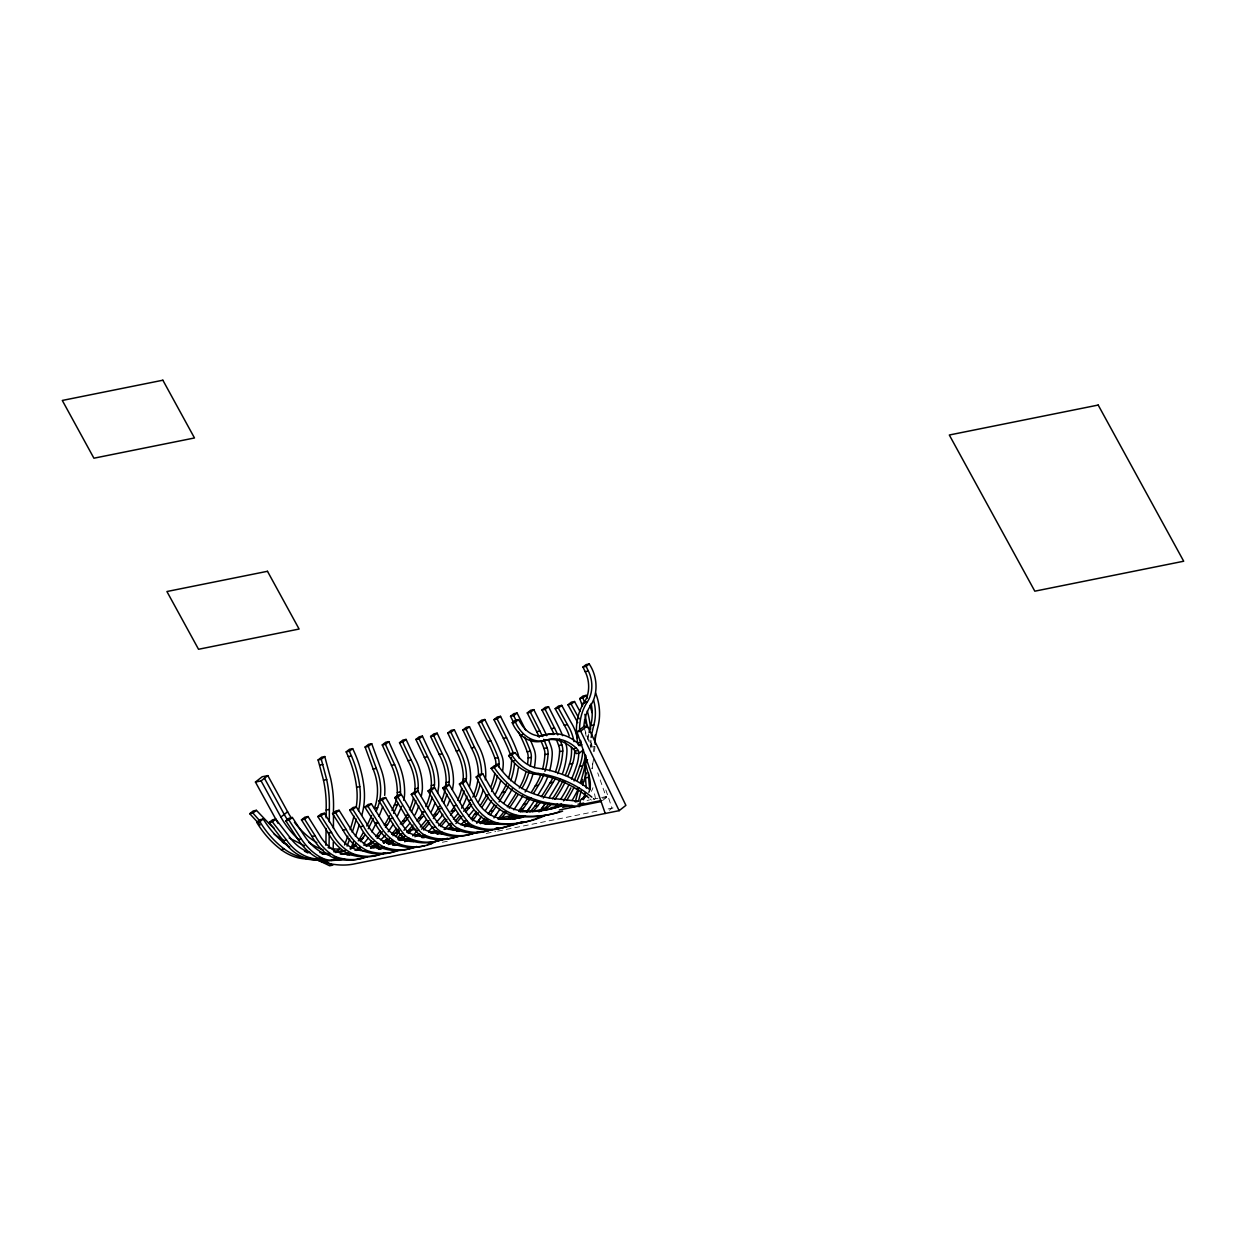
<?xml version="1.0" encoding="UTF-8"?>
<svg xmlns="http://www.w3.org/2000/svg" width="1246" height="1246" viewBox="0 0 1246 1246"><rect width="100%" height="100%" fill="white"/><g stroke="black" fill="none" stroke-linecap="round" stroke-linejoin="round"><path stroke-width="0.75" stroke-dasharray="5 3.75" d="M590.806 745.482L590.947 743.41A82.205 64.574 78.6 0 0 591.071 739.174M591.928 744.843L591.772 747.07L594.949 746.432L594.794 748.675M602.425 800.633L608.032 796.225L605.463 788.905M609.278 810.274L611.973 808.156L608.032 796.225L587.053 800.446M602.597 798.297L606.35 797.549L597.706 772.847M442.377 842.265L448.093 841.128M486.205 833.449L495.737 831.534M497.637 831.16L600.541 810.461M608.157 808.934L615.446 807.455M584.327 728.489L590.744 746.79M592.94 787.69A33.86 19.469 51.8 0 1 591.32 791.366M594.949 746.432A133.774 105.1 78.6 0 1 594.373 752.911M593.517 759.297A133.774 105.1 78.6 0 1 591.757 768.72M587.832 735.561A82.205 64.574 78.6 0 1 587.894 739.812M589.919 739.968A53.189 41.788 78.6 0 1 590.152 742.756M585.324 732.274A53.189 41.788 78.6 0 1 586.165 736.417M593.221 798.297A117.918 92.64 78.6 0 1 594.544 799.449M592.629 768.798A142.698 112.109 78.6 0 1 592.769 761.618M593.47 751.634A142.698 112.109 78.6 0 1 593.953 747.398M595.463 798.733A117.918 92.64 78.6 0 1 594.155 791.039M590.775 748.036A142.698 112.109 78.6 0 1 591.803 741.059M590.043 798.935A117.918 92.64 78.6 0 1 591.367 800.088M587.972 738.099A147.9 116.205 78.6 0 1 588.797 733.832"/><path stroke-width="1.5" d="M326.141 817.797L326.203 806.925A94.353 74.121 78.6 0 0 323.508 780.245L318.104 759.935L321.593 757.194L324.77 756.556L330.704 778.734A99.509 78.171 78.6 0 1 333.461 809.978L333.476 813.046M333.476 814.573L333.445 828.388M329.302 821.737L329.38 806.287A94.353 74.121 78.6 0 0 326.686 779.607L321.281 759.297L324.77 756.556M474.648 832.998A367.679 288.87 78.6 0 1 468.558 834.602L467.312 834.976A67.907 53.344 78.6 0 1 438.576 832.577A17.413 13.675 78.6 0 1 432.362 827.624A137.885 108.324 78.6 0 1 422.005 812.345L411.305 794.356L414.684 791.693L415.058 786.647A43.33 34.047 78.6 0 0 409.233 763.097L399.53 742.725L402.91 740.062L406.087 739.423L414.591 757.615A48.563 38.159 78.6 0 1 422.378 789.107A70.306 55.229 78.6 0 1 421.35 796.007M417.846 791.179L418.235 786.008A43.33 34.047 78.6 0 0 412.41 762.459L402.707 742.086L399.53 742.725M431.023 788.531L431.396 783.36A43.33 34.047 78.6 0 0 425.571 759.811L415.884 739.439L419.263 736.775L422.425 736.137L430.945 754.313A48.563 38.159 78.6 0 1 438.732 785.821A70.306 55.229 78.6 0 1 437.704 792.721M434.184 787.893L434.574 782.722A43.33 34.047 78.6 0 0 428.749 759.172L419.061 738.8L415.884 739.439M441.723 800.789A65.057 51.117 78.6 0 0 445.741 785.572L446.13 780.401A43.33 34.047 78.6 0 0 440.305 756.836L430.602 736.479L433.982 733.816L437.159 733.178L445.663 751.354A48.563 38.159 78.6 0 1 453.451 782.846A70.306 55.229 78.6 0 1 452.423 789.762M448.918 784.933L449.308 779.762A43.33 34.047 78.6 0 0 443.483 756.197L433.779 735.841L430.602 736.479M462.905 782.114L463.294 776.943A43.33 34.047 78.6 0 0 457.469 753.394L447.766 733.022L451.145 730.358L454.323 729.72L462.827 747.912A48.563 38.159 78.6 0 1 470.614 779.404A70.306 55.229 78.6 0 1 469.586 786.304M466.082 781.476L466.471 776.305A43.33 34.047 78.6 0 0 460.646 752.755L450.943 732.383L447.766 733.022M478.417 776.102L478.433 773.906A43.33 34.047 78.6 0 0 472.608 750.341L462.905 729.969L466.284 727.321L469.462 726.683L477.966 744.859A48.563 38.159 78.6 0 1 485.753 776.351A70.306 55.229 78.6 0 1 485.317 779.84M326.094 828.497L325.907 845.302M329.24 832.437L329.069 846.19M333.289 842.187L333.165 849.834M589.093 732.414A147.9 116.205 78.6 0 1 589.732 729.595L591.352 722.82A39.405 30.948 78.6 0 0 591.134 703.585M591.149 737.461A147.9 116.205 78.6 0 1 592.894 728.957L594.529 722.182A39.405 30.948 78.6 0 0 593.641 700.221M353.957 816.13L353.49 818.03A145.003 113.916 78.6 0 1 350.142 829.649M578.58 789.419L575.263 801.926L578.44 801.287L581.275 790.556M582.692 785.198L584.639 778.579A128.603 101.035 78.6 0 0 586.305 772.816M583.362 799.761L585.231 792.674M565.232 775.557A139.879 109.897 78.6 0 0 567.989 768.471L570.029 762.396A38.346 30.122 78.6 0 0 571.447 747.366M567.818 776.305A139.879 109.897 78.6 0 0 571.166 767.832L573.207 761.758A38.346 30.122 78.6 0 0 574.733 750.575M376.276 811.193A185.95 146.078 78.6 0 0 377.647 807.61L378.706 804.402A44.358 34.841 78.6 0 0 376.993 770.199L368.271 746.401L371.713 743.706L380.731 768.33A49.591 38.969 78.6 0 1 384.671 795.384M574.063 780.977A156.326 122.824 78.6 0 0 579.515 766.399L580.714 762.848A47.955 37.676 78.6 0 0 582.739 752.086M577.241 780.339A156.326 122.824 78.6 0 0 582.692 765.76L583.891 762.209A47.955 37.676 78.6 0 0 585.464 755.123M347.821 836.128L344.566 844.975M349.69 839.056L347.073 846.096M353.506 841.58L350.874 848.651M396.789 798.001A24.702 19.406 78.6 0 1 394.873 803.982L393.502 807.097A153.242 120.395 78.6 0 1 391.992 810.585M398.05 803.343L396.68 806.458A153.242 120.395 78.6 0 1 393.596 813.358M385.45 827.437L388.394 823.232A153.242 120.395 78.6 0 0 390.2 820.008M364.548 835.318L362.57 838.589A36.695 28.829 78.6 0 1 360.312 841.642M583.891 726.216A42.831 33.658 78.6 0 1 590.697 705.283L591.648 703.85A32.536 25.559 78.6 0 0 589.218 663.978L586.041 664.616L582.972 667.031L586.009 673.416A27.287 21.447 78.6 0 1 584.997 701.202L582.458 705.298A48.08 37.769 78.6 0 0 577.381 741.059L577.801 742.959A14.5 11.385 78.6 0 0 578.191 744.501M582.972 667.031L586.15 666.392L589.187 672.778A27.287 21.447 78.6 0 1 588.174 700.564L585.636 704.66A48.08 37.769 78.6 0 0 579.577 729.019M363.583 836.923L362.57 838.589L359.393 839.228A36.695 28.829 78.6 0 1 358.303 840.801M498.322 798.624A363.318 285.443 78.6 0 0 501.967 792.565L502.73 791.366A62.674 49.248 78.6 0 0 506.468 783.983M499.039 801.894A363.318 285.443 78.6 0 0 505.144 791.926L505.907 790.727A62.674 49.248 78.6 0 0 508.508 785.899M521.7 788.593L522.463 787.394A62.674 49.248 78.6 0 0 528.989 771.928M525.096 791.989L525.874 790.758A67.907 53.344 78.6 0 0 532.945 774M531.621 791.926A363.318 285.443 78.6 0 0 535.266 785.868L536.029 784.669A62.674 49.248 78.6 0 0 540.811 774.669M533.568 793.25A363.318 285.443 78.6 0 0 538.443 785.229L539.207 784.03A62.674 49.248 78.6 0 0 543.972 774.031M541.371 796.755A363.318 285.443 78.6 0 0 549.984 782.909L550.748 781.709A62.674 49.248 78.6 0 0 553.333 776.881M543.272 798.032A363.318 285.443 78.6 0 0 553.162 782.27L553.909 781.071A62.674 49.248 78.6 0 0 555.264 778.703M359.393 839.228L359.44 839.165A185.981 146.109 78.6 0 0 363.24 832.686M480.878 817.314L480.333 818.139A79.635 62.565 78.6 0 1 476.844 822.967M496.578 814.152L496.033 814.977A79.635 62.565 78.6 0 1 493.977 817.921M529.861 807.455L529.332 808.28A79.635 62.565 78.6 0 1 526.56 812.174L530.547 806.473A367.679 288.87 78.6 0 0 534.425 800.633M544.58 804.495L544.035 805.321A79.635 62.565 78.6 0 1 540.546 810.149M478.277 812.75L474.399 818.311A74.059 58.188 78.6 0 1 472.359 820.818M481.548 816.317L477.576 822.033M509.24 808.156L510.533 806.255A363.318 285.443 78.6 0 0 518.056 794.652M538.132 801.552L534.923 806.131A74.059 58.188 78.6 0 1 529.939 811.831M545.265 803.514L541.278 809.215M561.525 803.966L558.021 806.738A156.326 122.824 78.6 0 1 522.105 811.551L518.897 811.458M488.198 813.996L490.799 810.227A363.318 285.443 78.6 0 0 494.615 804.48M494.615 816.987L497.247 813.155A367.679 288.87 78.6 0 0 499.848 809.293M540.686 801.817L538.101 805.492A74.059 58.188 78.6 0 1 533.117 811.193L532.618 811.676M490.099 815.149L493.977 809.588A363.318 285.443 78.6 0 0 496.531 805.773M518.881 810.772A74.059 58.188 78.6 0 0 520.221 809.09L524.099 803.53A363.318 285.443 78.6 0 0 527.915 797.783M520.626 811.8A74.059 58.188 78.6 0 0 523.398 808.452L527.276 802.891A363.318 285.443 78.6 0 0 529.83 799.075M380.155 830.895L375.887 836.533L379.064 835.895L382.257 831.674M400.309 824.042L403.548 820.133A65.057 51.117 78.6 0 0 406.741 815.211M402.271 824.836L406.726 819.494A65.057 51.117 78.6 0 0 408.377 817.096M409.934 823.17L403.953 830.319M416.662 820.756L419.902 816.846A65.057 51.117 78.6 0 0 423.079 811.925M418.609 821.55L423.079 816.208M426.288 819.884L420.307 827.017M433.343 818.575L437.798 813.249A65.057 51.117 78.6 0 0 439.449 810.835M450.507 815.133L454.961 809.791M458.17 813.467L453.451 819.136M463.683 811.302L466.923 807.377A65.057 51.117 78.6 0 0 470.116 802.471M465.646 812.081L470.1 806.738A65.057 51.117 78.6 0 0 471.751 804.34M473.309 810.43L468.589 816.083M391.789 834.041L396.664 828.325M393.752 834.82L398.611 829.12M397.661 837.701L400.184 834.742M406.928 832.172L413.002 825.039M408.875 832.967L413.75 827.251M412.753 835.879L416.522 831.456M421.646 829.213L428.951 820.647M423.609 830.007L429.683 822.858M428.733 831.44L432.502 827.017M436.287 822.594L441.006 816.924A70.306 55.229 78.6 0 0 442.782 814.323M438.81 825.755L444.9 818.622M440.773 826.55L446.862 819.416M444.635 829.462L449.666 823.559M451.519 825.568L449.09 828.434L452.251 827.796L448.856 829.447M455.164 821.285L460.039 815.585M455.911 823.513L461.986 816.364M461.036 824.945L464.805 820.522M538.833 811.894A139.879 109.897 78.6 0 0 541.216 810.803L546.496 806.645A139.879 109.897 78.6 0 0 549.159 803.343M544.393 810.165L549.673 806.006A139.879 109.897 78.6 0 0 551.448 803.826M392.957 835.677L393.97 834.571M479.975 822.858A74.059 58.188 78.6 0 0 480.863 822.329L481.937 821.488A74.059 58.188 78.6 0 0 484.881 818.311M480.426 823.668A74.059 58.188 78.6 0 0 484.04 821.69L485.115 820.849A74.059 58.188 78.6 0 0 486.61 819.292M501.172 818.015L501.671 817.516A74.059 58.188 78.6 0 0 506.655 811.816L503.477 812.454A74.059 58.188 78.6 0 1 498.493 818.155L500.596 818.357A74.059 58.188 78.6 0 1 498.821 819.385M387.615 838.449L382.911 842.156L386.089 841.517L389.655 838.807M278.123 823.435L255.446 782.052L262.174 776.756L267.828 775.619L287.608 811.769A50.385 28.97 51.8 0 0 290.816 817.111M255.446 782.052L261.099 780.915L267.828 775.619M260.134 824.992L249.745 813.7L253.234 810.959L256.396 810.321L269.806 824.354A94.353 74.121 78.6 0 0 273.886 827.951M249.745 813.7L252.922 813.062L256.396 810.321M324.256 860.207A149.972 117.825 78.6 0 1 306.095 858.961A61.397 48.236 78.6 0 1 281.082 849.632A93.902 73.779 78.6 0 1 256.692 822.282L259.993 819.681L263.171 819.043L266.364 823.824A88.653 69.651 78.6 0 0 286.128 844.586A56.163 44.124 78.6 0 0 289.726 847.031M398.424 844.695A65.057 51.117 78.6 0 1 387.818 843.028L383.706 841.408A43.33 34.047 78.6 0 1 368.006 825.631L356.263 806.847A56.163 44.124 78.6 0 0 356.605 787.301A88.653 69.651 78.6 0 0 348.569 757.288L346.186 751.883L349.487 749.282L352.665 748.644A93.902 73.779 78.6 0 1 363.894 786.351A61.397 48.236 78.6 0 1 361.823 815.149M256.692 822.282L259.869 821.644L263.171 819.043M346.186 751.883L349.363 751.245L352.665 748.644M322.979 859.382A191.417 150.377 78.6 0 1 316.095 859.662A49.591 38.969 78.6 0 1 284.431 842.203L269.183 822.485L272.609 819.79L275.787 819.152L290.52 838.215A44.358 34.841 78.6 0 0 310.41 852.653M377.647 807.61L374.47 808.249L375.529 805.041A44.358 34.841 78.6 0 0 373.816 770.838L365.109 747.039L368.536 744.345L371.713 743.706M269.183 822.485L272.344 821.846L275.787 819.152M299.429 840.193A50.385 28.97 51.8 0 1 280.88 817.065L287.608 811.769M344.628 858.977A158.476 124.507 78.6 0 1 331.202 860.519A29.951 23.518 78.6 0 1 318.384 858.416A57.596 45.245 78.6 0 1 298.059 839.508L285.801 820.803L289.197 818.139L292.358 817.501L304.336 835.755A52.425 41.18 78.6 0 0 322.839 852.996A24.702 19.406 78.6 0 0 329.879 854.958M396.976 796.942A24.702 19.406 78.6 0 0 397.303 792.549A52.425 41.18 78.6 0 0 391.478 765.356L382.273 744.937L385.653 742.273L388.83 741.635L398.253 762.552A57.596 45.245 78.6 0 1 404.639 792.425A29.951 23.518 78.6 0 1 403.751 800.29M285.801 820.803L288.979 820.164L292.358 817.501M382.273 744.937L385.435 744.298L388.83 741.635M365.358 856.859L364.05 857.404A70.306 55.229 78.6 0 1 333.009 857.544A48.563 38.159 78.6 0 1 311.998 836.44L301.47 819.852L304.849 817.189L308.027 816.551L319.755 835.318A43.33 34.047 78.6 0 0 335.47 851.111L339.582 852.731A65.057 51.117 78.6 0 0 352.836 854.382M301.47 819.852L304.647 819.214L308.027 816.551M402.707 742.086L406.087 739.423M349.363 854.258L352.54 853.619A70.306 55.229 78.6 0 0 383.566 853.479L384.889 852.934L380.388 854.117A70.306 55.229 78.6 0 1 349.363 854.258A48.563 38.159 78.6 0 1 328.352 833.153L317.823 816.566L321.203 813.903L324.381 813.264L336.109 832.032A43.33 34.047 78.6 0 0 351.824 847.81L355.935 849.445A65.057 51.117 78.6 0 0 363.879 850.94M317.823 816.566L321.001 815.928L324.381 813.264M419.061 738.8L422.425 736.137M396.43 850.613L395.122 851.158A70.306 55.229 78.6 0 1 364.081 851.283A48.563 38.159 78.6 0 1 343.071 830.194L332.542 813.607L335.922 810.944L339.099 810.305L350.827 829.073A43.33 34.047 78.6 0 0 366.542 844.85L370.654 846.486A65.057 51.117 78.6 0 0 386.54 847.95M332.542 813.607L335.719 812.968L339.099 810.305M433.779 735.841L437.159 733.178M349.721 810.149L353.085 807.486L356.263 806.847L352.883 809.511L349.721 810.149L360.25 826.737A48.563 38.159 78.6 0 0 381.245 847.841A70.306 55.229 78.6 0 0 412.286 847.701L416.771 846.517L415.463 847.062A70.306 55.229 78.6 0 1 384.422 847.202L381.245 847.841M450.943 732.383L454.323 729.72M424.73 845.582A70.306 55.229 78.6 0 1 396.384 844.788A48.563 38.159 78.6 0 1 375.373 823.699L364.844 807.097L368.224 804.449L371.401 803.81L383.129 822.578A43.33 34.047 78.6 0 0 398.845 838.356L402.956 839.991A65.057 51.117 78.6 0 0 413.563 841.642M364.844 807.097L368.022 806.458L371.401 803.81M462.905 729.969L466.082 729.331L469.462 726.683M442.392 839.493A367.679 288.87 78.6 0 1 436.302 841.081L435.056 841.455A67.907 53.344 78.6 0 1 406.321 839.056A17.413 13.675 78.6 0 1 400.106 834.104A137.885 108.324 78.6 0 1 389.749 818.84L379.049 800.835L382.429 798.188L385.606 797.549L396.181 815.351A132.543 104.134 78.6 0 0 406.134 830.023A12.211 9.594 78.6 0 0 410.479 833.512A62.674 49.248 78.6 0 0 427.456 837M478.277 722.789L481.454 722.15L490.862 740.872A132.543 104.134 78.6 0 1 498.135 757.646A12.211 9.594 78.6 0 1 499.07 763.829L495.892 764.468A12.211 9.594 78.6 0 0 494.958 758.284A132.543 104.134 78.6 0 0 487.684 741.51L478.277 722.789L481.641 720.141L484.819 719.503L494.335 738.442A137.885 108.324 78.6 0 1 501.904 755.901A17.413 13.675 78.6 0 1 503.228 764.686A67.907 53.344 78.6 0 1 502.59 771.149M379.049 800.835L382.226 800.197L385.606 797.549M481.454 722.15L484.819 719.503M460.117 835.755A367.679 288.87 78.6 0 1 452.002 837.935L450.756 838.309A67.907 53.344 78.6 0 1 422.005 835.895A17.413 13.675 78.6 0 1 415.806 830.942A137.885 108.324 78.6 0 1 405.448 815.678L394.748 797.674L398.128 795.026L401.29 794.387L411.881 812.19A132.543 104.134 78.6 0 0 421.818 826.861A12.211 9.594 78.6 0 0 426.179 830.35A62.674 49.248 78.6 0 0 443.155 833.839M510.658 755.138A132.543 104.134 78.6 0 0 503.384 738.364L493.977 719.643L497.341 716.98L500.518 716.341L510.035 735.28A137.885 108.324 78.6 0 1 517.604 752.74A17.413 13.675 78.6 0 1 518.803 757.817M394.748 797.674L397.926 797.035L401.29 794.387M493.977 719.643L497.138 719.004L500.518 716.341M333.694 851.719A50.385 28.97 51.8 0 0 336.436 851.579L339.8 848.931A50.385 28.97 51.8 0 1 328.087 847.669M513.944 723.116L510.533 716.31L513.897 713.662L517.074 713.024L525.734 730.218M411.305 794.356L414.482 793.718L417.862 791.054L428.437 808.856A132.543 104.134 78.6 0 0 438.39 823.528A12.211 9.594 78.6 0 0 442.735 827.033A62.674 49.248 78.6 0 0 459.712 830.506M510.533 716.31L513.71 715.671L517.074 713.024M583.455 749.874L579.515 752.973L578.175 750.497A9.392 7.383 78.6 0 0 576.337 748.176L575.216 747.117A42.831 33.658 78.6 0 0 546.433 740.093L541.776 741.214A32.536 25.559 78.6 0 1 512.231 722.68L515.299 720.266L518.476 719.627L522.152 725.499A27.287 21.447 78.6 0 0 543.817 735.452L547.975 734.283A48.08 37.769 78.6 0 1 577.35 742.943L578.658 744.142A14.5 11.385 78.6 0 1 580.153 745.793L581.633 744.641A14.5 11.385 78.6 0 1 580.963 742.32L580.558 740.42M491.391 829.634A367.679 288.87 78.6 0 1 485.301 831.238L484.04 831.612A67.907 53.344 78.6 0 1 455.304 829.197A17.413 13.675 78.6 0 1 449.105 824.26A137.885 108.324 78.6 0 1 438.748 808.981L428.048 790.976L431.412 788.329L434.589 787.69L445.18 805.492A132.543 104.134 78.6 0 0 455.117 820.164A12.211 9.594 78.6 0 0 459.478 823.653A62.674 49.248 78.6 0 0 474.01 827.095M512.231 722.68L515.408 722.041L518.476 719.627M539.316 737.149A132.543 104.134 78.6 0 0 536.683 731.667L527.26 712.946L530.64 710.282L533.818 709.644L543.334 728.583A137.885 108.324 78.6 0 1 546.714 735.716M586.15 666.392L589.218 663.978M428.048 790.976L431.225 790.338L434.589 787.69M527.26 712.946L530.438 712.307L533.818 709.644M355.982 850.068L360.016 846.891M514.162 824.276A367.679 288.87 78.6 0 1 500.02 828.279L498.758 828.652A67.907 53.344 78.6 0 1 470.022 826.238A17.413 13.675 78.6 0 1 463.808 821.301A137.885 108.324 78.6 0 1 453.466 806.022L442.766 788.017L446.13 785.369L449.308 784.731L459.883 802.533A132.543 104.134 78.6 0 0 469.835 817.205A12.211 9.594 78.6 0 0 474.196 820.693A62.674 49.248 78.6 0 0 498.369 823.45M554.018 734.19A132.543 104.134 78.6 0 0 551.386 728.708L541.979 709.986L545.343 707.323L548.52 706.684L558.037 725.624A137.885 108.324 78.6 0 1 562.678 735.67M442.766 788.017L445.943 787.379L449.308 784.731M541.979 709.986L545.156 709.348L548.52 706.684M370.763 847.887L376.152 843.651M530.407 820.569A145.128 114.009 78.6 0 1 503.82 824.447L497.995 824.245A43.579 34.234 78.6 0 1 468.465 800.571L459.416 784.014L462.78 781.367L465.957 780.728L476.953 800.96A38.346 30.122 78.6 0 0 501.157 818.435L506.624 818.606A139.879 109.897 78.6 0 0 522.152 817.283M569.235 735.934A38.346 30.122 78.6 0 0 566.291 728.817L555.186 708.678L558.551 706.03L561.728 705.392L570.793 721.932A43.579 34.234 78.6 0 1 577.443 738.021M459.416 784.014L462.593 783.376L465.957 780.728M555.186 708.678L558.364 708.04L561.728 705.392M387.724 843.682L391.758 840.505M559.438 811.769A161.419 126.812 78.6 0 1 522.385 816.753A53.189 41.788 78.6 0 1 486.142 795.197L476.19 777.021L479.554 774.373L482.732 773.735L494.537 794.434A47.955 37.676 78.6 0 0 522.074 810.819L525.282 810.912A156.326 122.824 78.6 0 0 561.198 806.1M577.77 722.68L567.989 704.815L571.353 702.168L574.531 701.529L579.951 711.45M476.19 777.021L479.367 776.383L482.732 773.735M567.989 704.815L571.151 704.177L574.531 701.529M574.655 807.034L558.255 805.009A133.774 105.1 78.6 0 1 526.715 798.25L524.94 797.533A87.438 68.686 78.6 0 1 491.111 768.299L494.382 765.729L497.559 765.091L502.231 771.056A82.205 64.574 78.6 0 0 529.161 792.02L530.796 792.674A128.603 101.035 78.6 0 0 558.597 799.06L578.44 801.287M582.458 706.093L579.748 698.585L583.019 696L586.196 695.361A87.438 68.686 78.6 0 1 587.349 698.149M588.704 797.798A117.918 92.64 78.6 0 0 576.135 788.765A142.698 112.109 78.6 0 0 535.344 774.155A44.638 35.075 78.6 0 1 508.664 755.637L511.685 753.254L514.863 752.615L519.862 758.253A39.405 30.948 78.6 0 0 536.325 767.957L542.15 768.875A147.9 116.205 78.6 0 1 580.823 783.485A124.195 97.577 78.6 0 1 589.81 789.606L589.779 789.45A123.261 96.845 78.6 0 1 588.704 777.302A147.9 116.205 78.6 0 1 588.533 772.816M491.111 768.299L494.288 767.661L497.559 765.091M579.748 698.585L582.926 697.947L586.196 695.361M508.664 755.637L511.841 754.998L514.863 752.615M605.229 813.451L576.96 731.947L583.689 726.652L587.396 725.904L625.897 805.368L619.153 810.663L353.708 864.039A116.906 67.222 51.8 0 1 328.212 863.369L327.324 863.26A61.584 35.402 51.8 0 1 315.783 859.366M576.96 731.947L580.667 731.2L587.396 725.904M601.102 800.571L580.449 804.729A8.878 5.109 51.8 0 1 582.209 798.67L585.573 796.023A8.878 5.109 51.8 0 0 583.455 799.356M386.089 841.517L383.597 843.059M468.917 824.494L468.34 824.852A74.059 58.188 78.6 0 1 464.742 826.814M372.118 847.81L377.211 845.318M373.598 847.996L378.691 845.504M383.784 843.028L388.877 840.536M388.472 844.523L393.565 842.031M398.922 840.318L403.657 838.013M404.888 840.723L408.283 839.072M404.67 841.751L409.763 839.259M414.856 836.767L419.949 834.29L416.787 834.929M430.555 833.138L433.951 831.471M432.019 833.325L437.128 830.833M437.19 834.228L440.586 832.577M427.425 844.663L432.004 842.53M396.384 844.788L399.561 844.149A70.306 55.229 78.6 0 0 430.586 844.025L440.072 839.493M378.846 849.133L379.983 848.666M355.001 850.364L360.172 848.277M356.449 850.426L359.892 849.024M509.116 818.887L510.985 818.201A74.059 58.188 78.6 0 0 516.451 815.523M522.526 815.881L516.732 817.937A363.318 285.443 78.6 0 1 512.791 819.229M492.372 822.267L488.448 823.622M520.158 822.282L522.136 821.581M454.042 830.397L454.977 830.085M456.192 830.116L458.154 829.447M485.27 824.26L491.08 822.22A74.059 58.188 78.6 0 0 491.968 821.83M521.872 816.628L519.909 817.298A363.318 285.443 78.6 0 1 513.991 819.214M521.342 822.329L523.32 821.644M553.831 734.424A48.08 37.769 78.6 0 0 544.798 734.922L540.639 736.09A27.287 21.447 78.6 0 1 538.085 736.479M546.433 740.093L544.954 740.576A32.536 25.559 78.6 0 1 515.408 722.041M522.37 821.971L523.211 821.706M443.545 839.399A367.679 288.87 78.6 0 1 439.48 840.443L438.234 840.816A67.907 53.344 78.6 0 1 409.482 838.418L400.651 840.427M461.269 835.692A367.679 288.87 78.6 0 1 455.179 837.296L453.933 837.67A67.907 53.344 78.6 0 1 425.182 835.256L422.005 835.895M479.85 831.783A367.679 288.87 78.6 0 1 471.736 833.963L470.49 834.337A67.907 53.344 78.6 0 1 441.754 831.939L438.576 832.577M492.544 829.54A367.679 288.87 78.6 0 1 488.479 830.599L487.217 830.973A67.907 53.344 78.6 0 1 458.481 828.559L455.304 829.197M519.333 822.983A367.679 288.87 78.6 0 1 503.197 827.64L501.936 828.014A67.907 53.344 78.6 0 1 473.2 825.6L470.022 826.238M585.199 671.687L588.361 671.049M584.156 702.479L587.333 701.841M365.109 747.039L368.271 746.401M581.539 703.569L584.717 702.931L582.926 697.947M318.104 759.935L321.281 759.297M348.288 756.634L351.45 755.995M319.677 765.091L322.854 764.452M564.267 725.265L567.444 724.627L569.469 728.178A38.346 30.122 78.6 0 1 573.97 741.588M487.684 741.51L490.862 740.872M503.384 738.364L506.561 737.725A132.543 104.134 78.6 0 1 513.305 753.098M518.227 731.62L519.94 735.031L523.118 734.392M536.683 731.667L539.861 731.028A132.543 104.134 78.6 0 1 542.493 736.511M551.386 728.708L554.563 728.069A132.543 104.134 78.6 0 1 557.819 734.953M407.94 760.699L411.118 760.06M424.294 757.412L427.471 756.774M439.013 754.453L442.19 753.814M456.176 750.995L459.353 750.357M471.315 747.958L474.492 747.32L475.785 749.703A43.33 34.047 78.6 0 1 481.61 773.268M373.084 769.078L376.261 768.439M391.478 765.356L394.655 764.717A52.425 41.18 78.6 0 1 400.48 791.926A24.702 19.406 78.6 0 1 400.293 795.213M590.729 725.546L593.906 724.907M541.963 735.67L545.141 735.031M323.508 780.245L326.686 779.607M494.958 758.284L498.135 757.646M519.94 735.031A132.543 104.134 78.6 0 1 527.214 751.805L530.391 751.167A12.211 9.594 78.6 0 1 531.326 757.35A62.674 49.248 78.6 0 1 530.266 766.228M541.153 741.339A132.543 104.134 78.6 0 1 543.957 748.441L547.119 747.802A12.211 9.594 78.6 0 1 548.069 753.97A62.674 49.248 78.6 0 1 544.907 771.321M556.448 739.797A132.543 104.134 78.6 0 1 558.66 745.482L561.837 744.843A12.211 9.594 78.6 0 1 562.787 751.011A62.674 49.248 78.6 0 1 557.663 773.688M356.605 787.301L359.783 786.662A88.653 69.651 78.6 0 0 351.746 756.649L349.363 751.245M577.801 742.959L580.963 742.32M578.533 745.482L581.711 744.843M543.256 740.731A42.831 33.658 78.6 0 1 572.039 747.771L573.176 748.815L576.337 748.176M508.43 778.657A62.674 49.248 78.6 0 0 511.592 761.306L514.769 760.667M527.572 763.938A62.674 49.248 78.6 0 0 528.148 757.989L531.326 757.35M542.54 769.203A62.674 49.248 78.6 0 0 544.891 754.609L548.069 753.97M555.514 771.71A62.674 49.248 78.6 0 0 559.594 751.65L562.771 751.011M573.176 748.815A9.392 7.383 78.6 0 1 574.998 751.136L578.175 750.497M579.515 752.973L576.337 753.612L574.998 751.136M397.303 792.549L400.48 791.911M415.043 788.843L418.22 788.204M431.396 785.556L434.574 784.918M446.115 782.597L449.292 781.958M463.278 779.139L466.456 778.501M414.684 791.693L417.862 791.054M326.125 810.056L329.302 809.417M569.484 764.078L572.662 763.44M535.344 774.155L538.521 773.517A142.698 112.109 78.6 0 1 579.312 788.126A117.918 92.64 78.6 0 1 591.881 797.16M579.515 766.399L582.692 765.76M394.297 805.15L397.474 804.511M486.142 795.197L489.32 794.559A53.189 41.788 78.6 0 0 525.563 816.114A161.419 126.812 78.6 0 0 562.616 811.13M501.967 792.565L505.144 791.926M535.266 785.868L538.443 785.229M549.984 782.909L553.162 782.27M468.465 800.571L471.642 799.932A43.579 34.234 78.6 0 0 501.172 823.606L506.997 823.808A145.128 114.009 78.6 0 0 546.184 815.04M586.368 788.079A123.261 96.845 78.6 0 1 585.527 777.94L588.704 777.302M389.749 818.84L392.926 818.201A137.885 108.324 78.6 0 0 403.283 833.465A17.413 13.675 78.6 0 0 409.482 838.418M405.448 815.678L408.626 815.04A137.885 108.324 78.6 0 0 418.983 830.303A17.413 13.675 78.6 0 0 425.182 835.256M422.005 812.345L425.182 811.707A137.885 108.324 78.6 0 0 435.539 826.986A17.413 13.675 78.6 0 0 441.754 831.939M438.748 808.981L441.925 808.343A137.885 108.324 78.6 0 0 452.282 823.622A17.413 13.675 78.6 0 0 458.481 828.559M453.466 806.022L456.643 805.383A137.885 108.324 78.6 0 0 466.985 820.647A17.413 13.675 78.6 0 0 473.2 825.6M283.356 840.661L286.533 840.022L287.608 841.564A49.591 38.969 78.6 0 0 319.272 859.024L316.095 859.662M583.642 781.616L580.465 782.254L581.461 779.217A128.603 101.035 78.6 0 0 586.259 758.503M311.998 836.44L315.176 835.801A48.563 38.159 78.6 0 0 336.186 856.905A70.306 55.229 78.6 0 0 367.212 856.765M328.352 833.153L331.529 832.515A48.563 38.159 78.6 0 0 352.54 853.619M343.071 830.194L346.248 829.556A48.563 38.159 78.6 0 0 367.259 850.644A70.306 55.229 78.6 0 0 398.284 850.52M360.25 826.737L363.427 826.098A48.563 38.159 78.6 0 0 384.422 847.202M375.373 823.699L378.55 823.061A48.563 38.159 78.6 0 0 399.561 844.149M298.059 839.508L301.236 838.87A57.596 45.245 78.6 0 0 321.561 857.778A29.951 23.518 78.6 0 0 334.38 859.88A158.476 124.507 78.6 0 0 342.806 859.133M402.738 821.192L405.916 820.553M419.092 817.906L422.269 817.251M436.988 814.292L433.81 814.931L434.62 813.887A65.057 51.117 78.6 0 0 439.231 806.333M454.151 810.85L450.974 811.489L451.784 810.43A65.057 51.117 78.6 0 0 453.435 808.031M466.113 808.436L469.29 807.797M387.584 824.618L384.407 825.257L385.216 823.871A153.242 120.395 78.6 0 0 389.609 815.694M526.715 798.25L529.893 797.611A133.774 105.1 78.6 0 0 561.432 804.371L579.655 806.614M576.135 788.765L579.312 788.126M281.082 849.632L284.259 848.993A61.397 48.236 78.6 0 0 309.257 858.323A149.972 117.825 78.6 0 0 310.784 858.572M474.43 814.354L477.607 813.716M490.13 811.208L493.307 810.57M523.429 804.511L526.606 803.872M391.836 833.995L398.767 832.593M416.257 829.12L408.143 830.755A67.923 53.36 78.6 0 1 407.099 831.892M474.399 818.311L471.222 818.949L475.1 813.389A363.318 285.443 78.6 0 0 476.393 811.489M520.221 809.09L523.398 808.452M534.923 806.131L538.101 805.492M400.106 834.104L403.283 833.465M415.806 830.942L418.983 830.303M432.362 827.624L435.539 826.986M449.105 824.26L452.282 823.622M463.808 821.301L466.985 820.647M522.105 811.551L525.282 810.912M558.255 805.009L561.432 804.371M385.326 840.396L388.487 839.757M363.879 845.318L371.51 843.791M384.126 841.299L387.304 840.661M398.222 838.418L403.938 837.265M413.47 835.35L417.285 834.586M428.733 832.281L436.365 830.755M443.997 829.213L451.628 827.671M463.076 825.382L468.792 824.229M476.424 822.687L487.871 820.382M499.303 818.092L512.667 815.398M535.546 810.803L546.994 808.498M550.81 807.735L563.301 805.352M481.439 821.971L484.616 821.332M544.175 809.308L547.352 808.67M497.979 819.074L502.668 818.497M371.962 845.676L377.678 844.523M387.226 842.608L391.042 841.829M419.653 836.082L423.453 835.318M436.816 832.624L440.632 831.861M452.064 829.556L455.88 828.792M484.492 823.045L490.223 821.893M503.571 819.198L513.103 817.283M516.919 816.519L520.735 815.756M562.709 807.315L572.241 805.383M577.957 804.246L583.689 803.094M306.095 858.961L309.257 858.323M386.649 843.246L392.303 842.109M510.985 818.201L507.823 818.84A74.059 58.188 78.6 0 0 514.162 815.632M486.298 823.918L489.46 823.279M517.744 817.594L520.921 816.955M522.385 816.753L525.563 816.114M318.384 858.416L321.561 857.778M370.498 847.934L376.23 846.782M559.329 809.962L601.304 801.521M333.009 857.544L336.186 856.905M364.081 851.283L367.259 850.644M499.755 824.338L502.932 823.699M331.202 860.519L334.38 859.88M436.302 841.081L439.48 840.443M452.002 837.935L455.179 837.296M468.558 834.602L471.736 833.963M485.301 831.238L488.479 830.599M500.02 828.279L503.197 827.64M428.733 844.118L431.91 843.48M341.965 859.351L333.897 859.522M338.787 859.989L333.944 860.114M336.436 851.579L343.351 851.423M499.49 819.136L503.446 819.245A139.879 109.897 78.6 0 0 515.128 818.513M531.653 798.328L528.117 796.895A87.438 68.686 78.6 0 1 494.288 767.661M289.15 837.935L304.538 845.8M319.801 858.852L332.822 865.145L329.645 865.783L315.44 858.915M304.445 851.189L307.98 852.98M252.922 813.062L258.592 819.494M272.344 821.846L286.533 840.022M288.979 820.164L301.236 838.87M368.022 806.458L378.55 823.061M352.883 809.511L363.427 826.098M335.719 812.968L346.248 829.556M321.001 815.928L331.529 832.515M304.647 819.214L315.176 835.801M445.943 787.379L456.643 805.383M431.225 790.338L441.925 808.343M414.482 793.718L425.182 811.707M397.926 797.035L408.626 815.04M382.226 800.197L392.926 818.201M571.151 704.177L579.172 718.802M558.364 708.04L567.444 724.627M479.367 776.383L489.32 794.559M462.593 783.376L471.642 799.932M326.888 860.955L328.212 863.369M264.464 778.267L284.244 814.417A50.385 28.97 51.8 0 0 287.437 819.759M261.099 780.915L280.88 817.065M545.156 709.348L554.563 728.069M530.438 712.307L539.861 731.028M513.71 715.671L516.265 720.78M497.138 719.004L506.561 737.725M580.667 731.2L619.153 810.663M466.082 729.331L474.492 747.32M385.435 744.298L394.655 764.717M399.436 830.739A41.725 32.785 78.6 0 1 395.745 836.502M381.946 846.953A41.725 32.785 78.6 0 1 377.226 848.261M402.723 836.05A67.923 53.36 78.6 0 1 397.957 839.555M411.305 830.116A67.923 53.36 78.6 0 1 408.143 833.403M404.748 836.346A67.923 53.36 78.6 0 1 399.888 839.679M587.536 759.733A7.756 4.454 51.8 0 0 585.932 765.48L588.922 775.619A33.86 19.469 51.8 0 1 588.875 792.285M586.804 795.524A33.86 19.469 51.8 0 1 582.209 798.67M483.137 789.933A70.306 55.229 78.6 0 1 478.277 802.284M480.006 784.715A65.057 51.117 78.6 0 1 476.019 796.474M478.043 779.062A65.057 51.117 78.6 0 1 472.841 797.113M447.594 838.278A367.679 288.87 78.6 0 1 445.57 838.854M500.69 780.494A67.907 53.344 78.6 0 1 495.083 794.683M491.64 800.508A367.679 288.87 78.6 0 1 485.426 810.492M499.07 763.829A62.674 49.248 78.6 0 1 498.836 766.835M497.434 775.588A62.674 49.248 78.6 0 1 491.563 791.522M488.214 797.16A363.318 285.443 78.6 0 1 482.093 807.003M424.279 837.639A62.674 49.248 78.6 0 1 421.849 837.577M464.275 826.005A74.059 58.188 78.6 0 0 465.163 825.491L466.238 824.65A74.059 58.188 78.6 0 0 467.733 823.092M486.267 795.727A363.318 285.443 78.6 0 1 480.162 805.695M494.833 773.361A62.674 49.248 78.6 0 1 490.768 787.145M518.289 767.988A67.907 53.344 78.6 0 1 514.489 783.251M512.137 788.858A67.907 53.344 78.6 0 1 509.318 794.091L508.539 795.322A367.679 288.87 78.6 0 1 503.649 803.374M514.536 763.673A62.674 49.248 78.6 0 1 510.689 780.728M458.824 830.693A363.318 285.443 78.6 0 1 456.83 831.253M511.249 757.179A12.211 9.594 78.6 0 1 511.514 758.721M511.561 759.25A12.211 9.594 78.6 0 1 511.592 761.306M466.985 796.194A70.306 55.229 78.6 0 1 461.612 808.156M464.057 790.821A65.057 51.117 78.6 0 1 459.572 802.253M395.247 845.333A65.057 51.117 78.6 0 1 392.599 845.162M461.69 788.407A65.057 51.117 78.6 0 1 457.703 800.166M534.332 767.816A67.907 53.344 78.6 0 0 535.484 758.207A17.413 13.675 78.6 0 0 534.16 749.407A137.885 108.324 78.6 0 0 529.971 739.08M510.533 814.588A79.635 62.565 78.6 0 1 509.1 816.473M522.681 796.054A367.679 288.87 78.6 0 1 513.804 809.838M524.457 737.134A132.543 104.134 78.6 0 1 530.391 751.167M488.448 823.622A363.318 285.443 78.6 0 1 486.485 824.276M478.698 831.845A367.679 288.87 78.6 0 1 476.673 832.421M458.964 831.051A62.674 49.248 78.6 0 1 456.534 831.144M516.093 793.313A363.318 285.443 78.6 0 1 507.356 806.894M525.812 772.567A62.674 49.248 78.6 0 1 519.286 788.033M527.214 751.805A12.211 9.594 78.6 0 1 528.148 757.989M498.602 827.827A367.679 288.87 78.6 0 1 496.593 828.419M549.673 770.635A67.907 53.344 78.6 0 0 552.212 754.842A17.413 13.675 78.6 0 0 550.903 746.043A137.885 108.324 78.6 0 0 548.583 740.108M547.788 776.554A67.907 53.344 78.6 0 1 542.617 787.394L541.839 788.625A367.679 288.87 78.6 0 1 538.179 794.683M543.723 739.299A132.543 104.134 78.6 0 1 547.134 747.802M497.434 827.858A367.679 288.87 78.6 0 1 495.425 828.465M543.957 748.441A12.211 9.594 78.6 0 1 544.891 754.609M449.822 799.652A70.306 55.229 78.6 0 1 447.392 805.835M446.893 794.263A65.057 51.117 78.6 0 1 443.716 802.969M380.731 848.775A65.057 51.117 78.6 0 1 378.083 848.775M435.088 802.611A70.306 55.229 78.6 0 1 431.256 811.738M432.175 797.222A65.057 51.117 78.6 0 1 427.69 808.654M382.024 848.495A65.057 51.117 78.6 0 1 379.532 849.351M430.477 791.693A65.057 51.117 78.6 0 1 425.82 806.583M587.302 710.921A82.205 64.574 78.6 0 1 590.651 729.221M589.919 705.283A87.438 68.686 78.6 0 1 592.006 712.603M595.167 735.171A87.438 68.686 78.6 0 1 595.105 744.205M584.857 714.332A82.205 64.574 78.6 0 1 587.162 727.01M283.169 840.178A99.509 78.171 78.6 0 1 274.027 833.963M287.172 844.523A99.509 78.171 78.6 0 1 282.359 842.14M382.647 806.583A49.591 38.969 78.6 0 1 381.478 810.087A191.417 150.377 78.6 0 1 379.033 816.317M376.401 822.407A191.417 150.377 78.6 0 1 371.775 831.845M345.329 850.442A185.95 146.078 78.6 0 1 335.501 852.42M328.882 853.276A185.95 146.078 78.6 0 1 322.2 853.728M373.255 818.357A185.95 146.078 78.6 0 1 368.224 828.715M355.889 843.667A36.695 28.829 78.6 0 1 350.235 848.121M371.62 815.445A185.981 146.109 78.6 0 1 366.791 825.958M325.704 853.915A185.981 146.109 78.6 0 1 322.371 854.195M342.152 851.08A185.981 146.109 78.6 0 1 335.626 852.498M356.356 845.489A36.695 28.829 78.6 0 1 350.251 848.993M368.38 837.779A67.658 53.157 78.6 0 1 363.411 843.807M582.474 779.466A161.419 126.812 78.6 0 1 580.947 783.127M577.63 790.275A161.419 126.812 78.6 0 1 572.085 800.462M584.483 719.705A53.189 41.788 78.6 0 1 587.411 727.571M574.032 787.254A156.326 122.824 78.6 0 1 566.728 800.259M570.855 787.893A156.326 122.824 78.6 0 1 563.55 800.898M595.588 692.978A44.638 35.075 78.6 0 1 597.909 726.807A142.698 112.109 78.6 0 0 594.747 741.806M538.521 773.517A44.638 35.075 78.6 0 1 511.841 754.998M585.527 777.94A147.9 116.205 78.6 0 1 585.776 755.574M418.749 805.897A70.306 55.229 78.6 0 1 414.902 815.024M415.821 800.524A65.057 51.117 78.6 0 1 411.336 811.956M349.659 855.021A65.057 51.117 78.6 0 1 347.011 855.036M413.454 798.11A65.057 51.117 78.6 0 1 409.467 809.869M565.31 781.74A139.879 109.897 78.6 0 1 554.875 799.278M571.525 779.093A145.128 114.009 78.6 0 0 574.998 770.324L577.163 763.829A43.579 34.234 78.6 0 0 578.86 752.584M568.924 784.731A145.128 114.009 78.6 0 1 560.638 799.247M557.227 804.137A145.128 114.009 78.6 0 1 555.451 806.489M543.007 815.678A145.128 114.009 78.6 0 1 539.284 817.345M538.038 817.859A145.128 114.009 78.6 0 1 535.515 818.84M534.238 819.292A145.128 114.009 78.6 0 1 531.684 820.164M522.79 817.158A139.879 109.897 78.6 0 1 518.975 817.921M562.787 781.04A139.879 109.897 78.6 0 1 552.523 798.748M562.507 773.595A67.907 53.344 78.6 0 0 566.93 751.883A17.413 13.675 78.6 0 0 565.606 743.083A137.885 108.324 78.6 0 0 565.045 741.588M560.139 779.202A67.907 53.344 78.6 0 1 557.336 784.435L556.541 785.665A367.679 288.87 78.6 0 1 549.128 797.674M559.625 739.158A132.543 104.134 78.6 0 1 561.837 744.843M518.165 822.967A367.679 288.87 78.6 0 1 516.171 823.622M558.66 745.482A12.211 9.594 78.6 0 1 559.61 751.65M401.695 806.255A29.951 23.518 78.6 0 1 401.15 807.361A158.476 124.507 78.6 0 1 397.225 816.317M348.428 852.871A153.242 120.395 78.6 0 1 340.36 854.164M346.84 853.183A153.242 120.395 78.6 0 1 342.043 854.117M371.791 841.19A45.946 36.103 78.6 0 1 365.826 845.676M379.064 835.895A45.946 36.103 78.6 0 1 377.102 838.34M373.847 841.58A45.946 36.103 78.6 0 1 366.402 846.361M393.097 824.276A81.037 63.671 78.6 0 1 388.098 831.798M385.294 835.194A81.037 63.671 78.6 0 1 380.746 839.835M284.259 848.993A93.902 73.779 78.6 0 1 259.869 821.644M359.284 824.556A149.972 117.825 78.6 0 1 355.421 836.393M324.412 859.6A149.972 117.825 78.6 0 1 315.331 859.133M356.247 819.074A145.003 113.916 78.6 0 1 352.197 832.25M359.783 786.662A56.163 44.124 78.6 0 1 358.49 810.741M324.443 853.744A50.385 28.97 51.8 0 1 319.786 852.466M316.873 842.701A50.385 28.97 51.8 0 1 294.445 822.282M323.15 849.819A50.385 28.97 51.8 0 1 308.681 842.218M162.868 380.217L62.3 400.449L93.917 458.201L194.485 437.969L162.868 380.217M267.485 571.291L166.917 591.523L198.535 649.275L299.102 629.043L267.485 571.291M1098.193 405.059L949.312 435.01L1034.819 591.18L1183.7 561.23L1098.193 405.059"/></g></svg>
